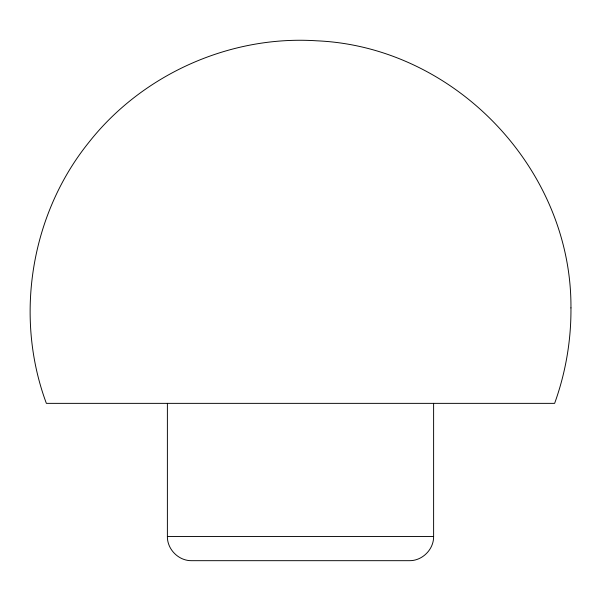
<?xml version="1.0" encoding="UTF-8"?>
<svg xmlns="http://www.w3.org/2000/svg" width="601" height="601" viewBox="0 0 601 601"><rect width="100%" height="100%" fill="white"/><g stroke="black" fill="none" stroke-linecap="round" stroke-linejoin="round"><path stroke-width="0.9" d="M433.614 403.361L433.614 536.475C433.809 549.412 422.345 560.868 409.409 560.68L191.591 560.68C178.655 560.868 167.191 549.412 167.386 536.475L167.386 403.361M167.386 536.475L433.614 536.475M570.95 307.9C571.205 340.361 565.654 372.823 554.625 403.361L46.375 403.361C14.146 316.825 30.719 214.602 88.625 142.677C142.204 74.344 230.055 35.106 316.697 40.808L316.719 40.808C455.077 46.72 571.867 169.414 570.95 307.9"/></g></svg>
